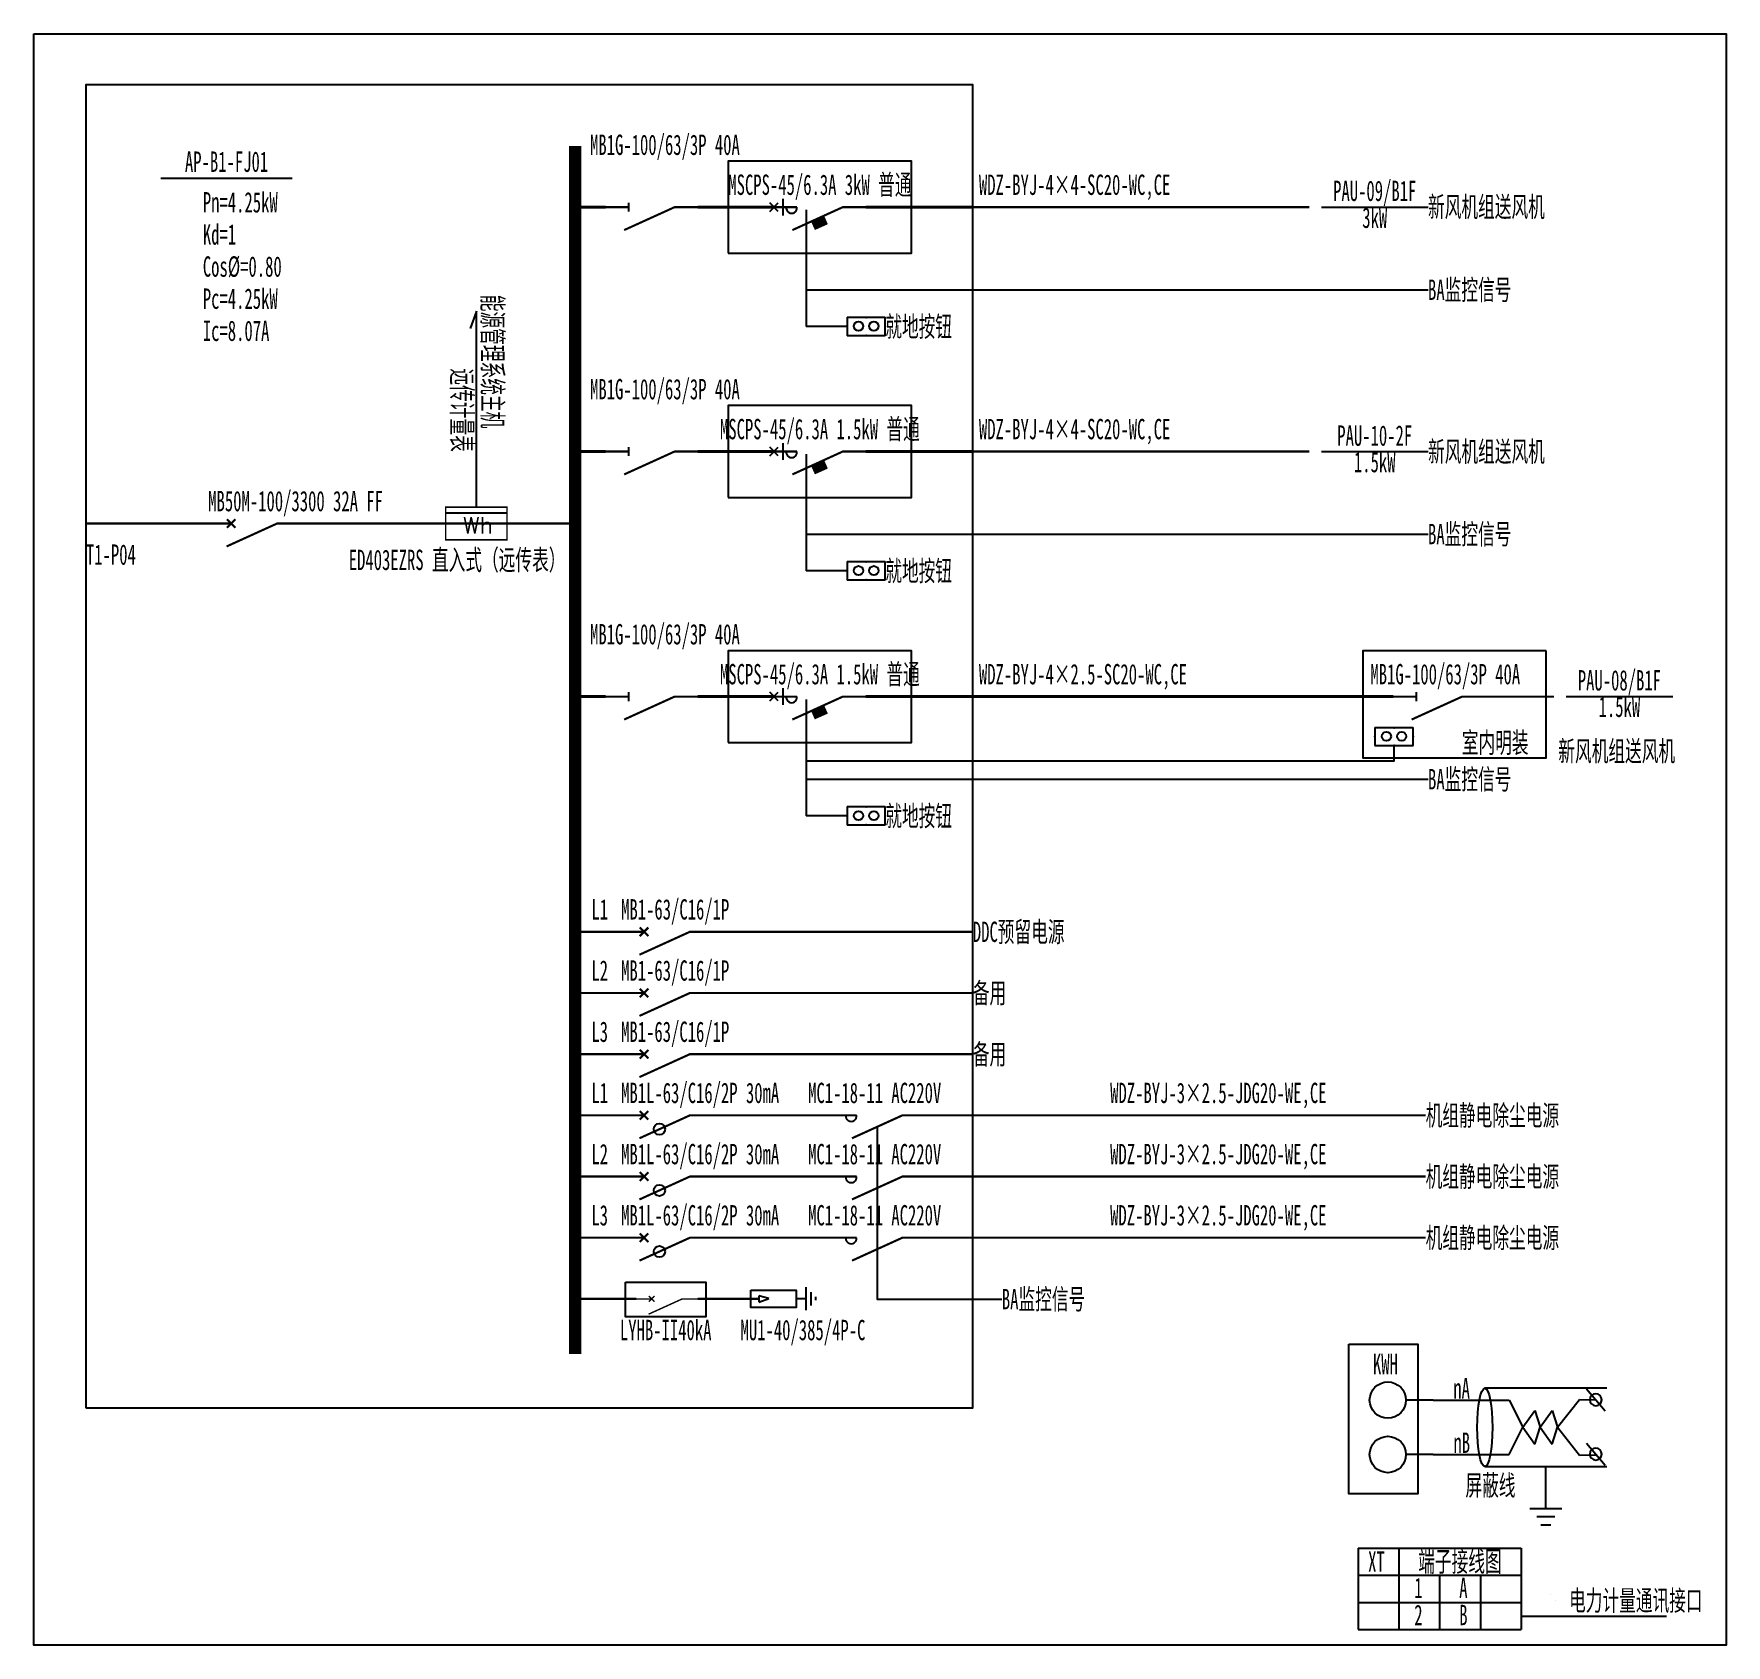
# Model space of a CAD drawing. Extents: x 1464504 to 1469484, y 435721 to 440461.
import ezdxf
from ezdxf.enums import TextEntityAlignment as Align

# ---------------------------------------------------------------- set-up
doc = ezdxf.new("R2010")
doc.units = 0
doc.header["$MEASUREMENT"] = 0
doc.layers.add('LY-二次控制图', color=7, linetype='Continuous', lineweight=18)
doc.layers.add('LY-箱门开孔', color=7, linetype='Continuous')
doc.layers.add('系统图', color=1, linetype='Continuous')
doc.styles.add('_SIMPLEX', font='simplex_.ttf', dxfattribs={"width": 0.6})
doc.styles.add('_TEL_DIM', font='', dxfattribs={"width": 0.8, "height": 3.5})
doc.styles.add('宋体', font='', dxfattribs={"width": 0.8, "height": 3.5})
doc.styles.get('_TEL_DIM').set_extended_font_data('SimSun')
doc.styles.get('宋体').set_extended_font_data('SimSun')

# ---------------------------------------------------------------- blocks, each defined once
blk = doc.blocks.new('$element$00000596')
at = {"const_width": 0.0233}
for points in [[(0, 0), (0, -0.25)], [(-0.25, -0.2), (0, -0.75), (0, -1)]]:
    blk.add_lwpolyline(points, dxfattribs=at)
blk.add_arc((-0.008, -0.192), 0.0589, 81.8699, 278.1301)
at = {"flags": 9}
blk.add_attdef('S', (0, 0), '', height=0.00000667, dxfattribs=at)
blk = doc.blocks.new('屏蔽线')
at = {"layer": 'LY-二次控制图', "color": 1, "lineweight": -3, "ltscale": 10000}
for p, q in [((-225.7, 16.8), (-253, -15.6)), ((-225.7, -63.2), (-253, -95.6))]:
    blk.add_line(p, q, dxfattribs=at)
at = {"layer": 'LY-二次控制图', "color": 1, "lineweight": -3}
for p, q in [((-215.3, 0.8), (-239.3, 0.6)), ((-182.7, -40), (-215.3, 0.8)), ((-112, 0), (-131.9, -40)), ((0, 0), (-112, 0)), ((-175, -15.3), (-182.7, -40)), ((-157.3, -40), (-175, -15.3)), ((-149.6, -15.3), (-157.3, -40)), ((-131.9, -40), (-149.6, -15.3)), ((-182.7, -40), (-215.3, -80.8)), ((-175, -64.7), (-182.7, -40)), ((-157.3, -40), (-175, -64.7)), ((-149.6, -64.7), (-157.3, -40)), ((-131.9, -40), (-149.6, -64.7)), ((-112, -80), (-131.9, -40)), ((-215.3, -80.8), (-239.3, -80.6)), ((-165.8, -160), (-165.8, -97.8)), ((0, -80), (-112, -80)), ((0, -80), (-112, -80)), ((0, -80), (-112, -80)), ((-189.4, -160), (-142.2, -160)), ((-178.9, -171.9), (-152.6, -171.9)), ((-173.3, -184), (-158.2, -184))]:
    blk.add_line(p, q, dxfattribs=at)
for points in [[(-255.4, 17.4), (-76.1, 17.4)], [(-76.1, -97.8), (-255.4, -97.8)]]:
    blk.add_lwpolyline(points, dxfattribs=at)
at = {"layer": 'LY-二次控制图', "color": 1, "lineweight": -3, "ltscale": 10000}
for centre in [(-239.3, 0.6), (-239.3, -79.4)]:
    blk.add_circle(centre, 8.8, dxfattribs=at)
at = {"layer": 'LY-二次控制图', "color": 1, "lineweight": -3, "extrusion": (0, 0, -1)}
blk.add_ellipse((-76.1, -40.2), major_axis=(0, -57.6), ratio=0.193654, dxfattribs=at)
blk = doc.blocks.new('A$C705f6872')
at = {"layer": 'LY-二次控制图', "lineweight": -3}
for p, q in [((27.1, -599.7), (507.1, -599.7)), ((27.1, -599.7), (27.1, -839.7)), ((147.1, -599.7), (147.1, -839.7)), ((507.1, -599.7), (507.1, -839.7)), ((27.1, -679.7), (507.1, -679.7)), ((267.1, -679.7), (267.1, -839.7)), ((387.1, -679.7), (387.1, -839.7)), ((27.1, -759.7), (507.1, -759.7)), ((27.1, -839.7), (507.1, -839.7)), ((507.1, -799.7), (934.6, -799.7))]:
    blk.add_line(p, q, dxfattribs=at)
at = {"layer": 'LY-二次控制图', "lineweight": -3, "const_width": 0.06}
blk.add_lwpolyline([(507.1, -719.7), (577.9, -719.7), (613.2, -759.7), (613.2, -799.7)], dxfattribs=at)
at = {"layer": 'LY-二次控制图', "color": 0, "lineweight": -3}
for centre in [(114.8, -164.4), (114.8, -324.4)]:
    blk.add_circle(centre, 53.5, dxfattribs=at)
at = {"layer": 'LY-箱门开孔'}
for p, q in [((248.3, -164.4), (168.3, -164.4)), ((248.3, -324.4), (168.3, -324.4))]:
    blk.add_line(p, q, dxfattribs=at)
blk.add_lwpolyline([(0, 0), (203.2, 0), (203.2, -440), (0, -440)], close=True, dxfattribs=at)
at = {"layer": 'LY-二次控制图', "color": 1, "lineweight": -3, "xscale": -2, "yscale": 2, "zscale": 2}
blk.add_blockref('屏蔽线', (248.3, -164.4), dxfattribs=at)
at = {"layer": 'LY-二次控制图', "color": 0, "lineweight": -3, "style": '宋体', "width": 0.6}
for s, p in [('KWH', (107.7, -58.2)), ('nA', (331.9, -129.7)), ('nB', (332.3, -289.7)), ('屏蔽线', (416.9, -415.1)), ('XT', (81.3, -639.6)), ('1', (204.9, -716.6)), ('A', (337.2, -716.6)), ('2', (204.9, -796.6)), ('B', (337.2, -796.6))]:
    blk.add_text(s, height=60, dxfattribs=at).set_placement(p, align=Align.MIDDLE_CENTER)
blk.add_text('端子接线图', height=60, dxfattribs=at).set_placement((327.1, -669), align=Align.CENTER)
blk.add_text('电力计量通讯接口', height=60, dxfattribs=at).set_placement((648.2, -783.8))
blk = doc.blocks.new('$element$00000578')
at = {"const_width": 0.0233}
for points in [[(0, 0), (0, -0.25)], [(0, -1), (0, -0.75), (-0.25, -0.2)], [(-0.05, -0.25), (0.05, -0.25)]]:
    blk.add_lwpolyline(points, dxfattribs=at)
at = {"flags": 9}
blk.add_attdef('S', (0, 0), '', height=0.00000667, dxfattribs=at)
blk = doc.blocks.new('$equip_U$00000079(zhangr-4109)')
for p, q in [((0.625, 0.292), (-0.625, 0.292)), ((-0.625, 0.292), (-0.625, -0.292)), ((0.625, -0.292), (0.625, 0.292)), ((-0.625, -0.292), (0.625, -0.292))]:
    blk.add_line(p, q)
at = {"const_width": 0.04}
blk.add_lwpolyline([(-0.625, 0.292), (-0.625, -0.292), (0.625, -0.292), (0.625, 0.292), (-0.625, 0.292), (-0.625, -0.292)], dxfattribs=at)
for centre in [(-0.25, 0.008), (0.25, 0.008)]:
    blk.add_circle(centre, 0.15)
for p in [(-0.625, 0), (0, 0.292), (0.625, 0), (0, -0.292)]:
    blk.add_point(p)
at = {"color": 7, "style": '_TEL_DIM', "flags": 1}
for tag in ['A', 'REMARK']:
    blk.add_attdef(tag, text='', height=0.00002, dxfattribs=at).set_placement((0, 0), align=Align.MIDDLE_CENTER)
blk = doc.blocks.new('$element$00000496')
at = {"const_width": 0.0233}
for points in [[(0, 0), (0, -0.25)], [(-0.25, -0.2), (0, -0.75), (0, -1)]]:
    blk.add_lwpolyline(points, dxfattribs=at)
blk.add_arc((-0.008, -0.192), 0.0589, 81.8699, 278.1301)
at = {"flags": 9}
blk.add_attdef('S', (0, 0), '', height=0.00000667, dxfattribs=at)
blk = doc.blocks.new('$equip_U$00000086(maj01888)')
at = {"color": 2, "lineweight": 25}
for p, q in [((-0.141, -0.141), (0.141, 0.141)), ((0.141, -0.141), (-0.141, 0.141)), ((0.286, 0.273), (0.286, -0.273))]:
    blk.add_line(p, q, dxfattribs=at)
at = {"color": 2}
for p, q in [((1.235, -0.473), (1.625, -0.299)), ((1.243, -0.49), (1.633, -0.317)), ((1.251, -0.508), (1.64, -0.335)), ((1.259, -0.526), (1.648, -0.353)), ((1.267, -0.544), (1.656, -0.37)), ((1.275, -0.562), (1.664, -0.388)), ((1.283, -0.579), (1.672, -0.406)), ((1.291, -0.597), (1.68, -0.424)), ((1.298, -0.615), (1.688, -0.442)), ((1.306, -0.633), (1.696, -0.459)), ((1.314, -0.651), (1.704, -0.477)), ((1.322, -0.668), (1.712, -0.495)), ((1.33, -0.686), (1.72, -0.513)), ((1.338, -0.704), (1.728, -0.531))]:
    blk.add_line(p, q, dxfattribs=at)
at = {"const_width": 0.04}
blk.add_lwpolyline([(1.23, -0.462), (1.62, -0.288), (1.732, -0.541), (1.343, -0.715)], close=True, dxfattribs=at)
at = {"xscale": 3, "yscale": 3, "zscale": 3, "rotation": 90}
blk.add_blockref('$element$00000496', (0, 0), dxfattribs=at)
at = {"color": 7, "style": '_TEL_DIM', "flags": 1}
for tag in ['A', 'REMARK']:
    blk.add_attdef(tag, text='', height=0.00002, dxfattribs=at).set_placement((0, 0), align=Align.MIDDLE_CENTER)
blk = doc.blocks.new('$element$00000492')
blk.add_line((0.173, 0), (0.173, -1))
at = {"const_width": 0.0233}
blk.add_lwpolyline([(-0.267, 0), (0.267, 0), (0.267, -1), (-0.267, -1), (-0.267, 0)], dxfattribs=at)
at = {"style": '_SIMPLEX'}
blk.add_text('Wh', height=0.2667, rotation=270, dxfattribs=at).set_placement((-0.161, -0.281))
at = {"flags": 9}
blk.add_attdef('S', (0, 0), '', height=0.00000667, dxfattribs=at)
blk.add_attdef('S', (0, 0), '', height=0.00000667, dxfattribs=at)
blk.add_attdef('S', (0, 0), '', height=0.00000667, dxfattribs=at)
blk = doc.blocks.new('$element$00000497')
at = {"const_width": 0.0233}
for points in [[(0, 0), (0, -0.25)], [(0, -1), (0, -0.75), (-0.25, -0.2)], [(-0.047, -0.297), (0.047, -0.203)], [(-0.047, -0.203), (0.047, -0.297)]]:
    blk.add_lwpolyline(points, dxfattribs=at)
at = {"flags": 9}
blk.add_attdef('S', (0, 0), '', height=0.00000667, dxfattribs=at)
blk = doc.blocks.new('$element$00000519')
at = {"const_width": 0.0233}
for points in [[(0, 0), (0, -0.25)], [(0, -1), (0, -0.75), (-0.25, -0.2)], [(-0.05, -0.25), (0.05, -0.25)]]:
    blk.add_lwpolyline(points, dxfattribs=at)
at = {"flags": 9}
blk.add_attdef('S', (0, 0), '', height=0.00000667, dxfattribs=at)
blk = doc.blocks.new('$element$00000525')
at = {"const_width": 0.0233}
for points in [[(0, 0), (0, -0.25)], [(-0.25, -0.2), (0, -0.75), (0, -1)], [(-0.047, -0.203), (0.047, -0.297)], [(0.047, -0.203), (-0.047, -0.297)]]:
    blk.add_lwpolyline(points, dxfattribs=at)
blk.add_circle((-0.151, -0.417), 0.0615)
at = {"flags": 9}
blk.add_attdef('S', (0, 0), '', height=0.00000667, dxfattribs=at)

msp = doc.modelspace()

# ---------------------------------------------------------------- linework, layer by layer
at = {"color": 0, "linetype": 'ByBlock'}
for p, q in [((1464877.7, 440037.2), (1465263.9, 440037.2)), ((1466776.7, 439943.4), (1466776.7, 439708.5)), ((1466776.7, 439708.5), (1468606.5, 439708.5)), ((1466896.8, 439600.5), (1466776.7, 439600.5)), ((1466776.7, 439224.5), (1466776.7, 438989.6)), ((1466776.7, 438989.6), (1468606.5, 438989.6)), ((1466896.8, 438881.6), (1466776.7, 438881.6)), ((1466776.7, 438503.4), (1466776.7, 438268.5)), ((1466776.7, 438268.5), (1468606.5, 438268.5)), ((1466896.8, 438160.5), (1466776.7, 438160.5)), ((1466775.9, 436773.7), (1466775.9, 436706.6)), ((1466789.8, 436759.8), (1466789.8, 436720.5)), ((1466666.2, 436740.8), (1466636.9, 436748.7)), ((1466636.9, 436748.7), (1466636.9, 436730.5)), ((1466636.9, 436730), (1466666.2, 436740.8)), ((1466746.7, 436740.6), (1466774.8, 436740.6)), ((1466803.5, 436745.3), (1466803.5, 436735.6))]:
    msp.add_line(p, q, dxfattribs=at)
at = {"color": 0, "linetype": 'ByBlock', "ltscale": 0.2}
for p, q in [((1465805.9, 439645.3), (1465787.4, 439594.6)), ((1465805.9, 439068.7), (1465805.9, 439645.3))]:
    msp.add_line(p, q, dxfattribs=at)
at = {"color": 3, "linetype": 'ByBlock'}
msp.add_line((1469012.9, 438511.5), (1469326.5, 438511.5), dxfattribs=at)
at = {"color": 0, "linetype": 'ByBlock'}
for points in [[(1464657, 436419), (1467267, 436419), (1467267, 440311.5), (1464657, 440311.5)], [(1466546.9, 439816.5), (1467086.9, 439816.5), (1467086.9, 440086.5), (1466546.9, 440086.5)], [(1466546.9, 439097.6), (1467086.9, 439097.6), (1467086.9, 439367.6), (1466546.9, 439367.6)], [(1466546.9, 438376.5), (1467086.9, 438376.5), (1467086.9, 438646.5), (1466546.9, 438646.5)], [(1468954.4, 438646.5), (1468414.4, 438646.5), (1468414.4, 438331.5), (1468954.4, 438331.5)], [(1466244.9, 436789), (1466481.6, 436789), (1466481.6, 436687), (1466244.9, 436687)], [(1466614.1, 436764.8), (1466746.9, 436764.8), (1466746.9, 436714.7), (1466614.1, 436714.7)]]:
    msp.add_lwpolyline(points, close=True, dxfattribs=at)
for points, const_width in [([(1466096.9, 440131.5), (1466096.9, 436577.4)], 36), ([(1466096.9, 439951.5), (1466186.9, 439951.5)], 9), ([(1466456.9, 439951.5), (1466681.9, 439951.5)], 9), ([(1466951.9, 439951.5), (1467266.9, 439951.5)], 9), ([(1466096.9, 439232.6), (1466186.9, 439232.6)], 9), ([(1466456.9, 439232.6), (1466681.9, 439232.6)], 9), ([(1466951.9, 439232.6), (1467266.9, 439232.6)], 9), ([(1464657, 439020.7), (1465016.9, 439020.7)], 6.3), ([(1465286.9, 439020.7), (1466096.9, 439020.7)], 6.3), ([(1466096.9, 438511.5), (1466186.9, 438511.5)], 9), ([(1466456.9, 438511.5), (1466681.9, 438511.5)], 9), ([(1468706.9, 438511.5), (1468976.9, 438511.5)], 6.3), ([(1466096.9, 437819.6), (1466231.9, 437819.6)], 6.3), ([(1466501.9, 437819.6), (1467267, 437819.6)], 6.3), ([(1466096.9, 437639.6), (1466231.9, 437639.6)], 6.3), ([(1466501.9, 437639.6), (1467267, 437639.6)], 6.3), ([(1466096.9, 437459.6), (1466231.9, 437459.6)], 6.3), ([(1466501.9, 437459.6), (1467267, 437459.6)], 6.3), ([(1466096.9, 437279.6), (1466231.9, 437279.6)], 6.3), ([(1466501.9, 437279.6), (1466857.3, 437279.6)], 6.3), ([(1467127.3, 437279.6), (1468599.5, 437279.6)], 6.3), ([(1466096.9, 437099.6), (1466231.9, 437099.6)], 6.3), ([(1466501.9, 437099.6), (1466857.3, 437099.6)], 6.3), ([(1467127.3, 437099.6), (1468599.5, 437099.6)], 6.3), ([(1466096.9, 436919.6), (1466231.9, 436919.6)], 6.3), ([(1466501.9, 436919.6), (1466857.3, 436919.6)], 6.3), ([(1467127.3, 436919.6), (1468599.5, 436919.6)], 6.3), ([(1466096.9, 436739.6), (1466276.9, 436739.6)], 6.3), ([(1466456.9, 436739.6), (1466636.9, 436739.6)], 6.3)]:
    msp.add_lwpolyline(points, dxfattribs=dict(at, const_width=const_width))
at = {"color": 1, "linetype": 'ByBlock', "const_width": 6.3}
for points in [[(1467266.9, 439951.5), (1468256.9, 439951.5)], [(1467266.9, 439232.6), (1468256.9, 439232.6)]]:
    msp.add_lwpolyline(points, dxfattribs=at)
at = {"color": 1, "linetype": 'ByBlock'}
for points in [[(1468292.9, 439951.5), (1468606.5, 439951.5)], [(1468292.9, 439232.6), (1468606.5, 439232.6)]]:
    msp.add_lwpolyline(points, dxfattribs=at)
at = {"color": 0, "linetype": 'ByBlock'}
for points in [[(1466776.7, 439708.5), (1466776.7, 439600.5)], [(1466776.7, 438989.6), (1466776.7, 438881.6)], [(1466776.7, 438322.5), (1468506.6, 438322.5), (1468506.6, 438367.5)], [(1466776.7, 438268.5), (1466776.7, 438160.5)], [(1466985.5, 437245.8), (1466985.5, 436738.8), (1467352.3, 436738.8)]]:
    msp.add_lwpolyline(points, dxfattribs=at)
at = {"color": 3, "linetype": 'ByBlock', "const_width": 9}
msp.add_lwpolyline([(1466951.9, 438511.5), (1468504.4, 438511.5)], dxfattribs=at)
at = {"layer": '系统图'}
msp.add_lwpolyline([(1464503.7, 440461.3), (1469483.9, 440461.3), (1469483.9, 435720.9), (1464503.7, 435720.9)], close=True, dxfattribs=at)

# ---------------------------------------------------------------- block references
at = {"color": 0, "linetype": 'ByBlock', "rotation": 90}
for name, p, xscale, yscale, zscale in [('$element$00000578', (1466186.9, 439951.5), 270, 270, 270), ('$element$00000578', (1466186.9, 439232.6), 270, 270, 270), ('$element$00000492', (1465715.9, 439020.7), 180, 180, 180), ('$element$00000497', (1465016.9, 439020.7), 270, 270, 270), ('$element$00000497', (1465016.9, 439020.7), 270, 270, 270), ('$element$00000578', (1466186.9, 438511.5), 270, 270, 270), ('$element$00000519', (1468504.4, 438511.5), 270, 270, 270), ('$element$00000497', (1466231.9, 437819.6), 270, 270, 270), ('$element$00000497', (1466231.9, 437639.6), 270, 270, 270), ('$element$00000497', (1466231.9, 437639.6), 270, 270, 270), ('$element$00000497', (1466231.9, 437459.6), 270, 270, 270), ('$element$00000497', (1466231.9, 437459.6), 270, 270, 270), ('$element$00000525', (1466231.9, 437279.6), 270, 270, 270), ('$element$00000596', (1466857.3, 437279.6), 270, 270, 270), ('$element$00000525', (1466231.9, 437099.6), 270, 270, 270), ('$element$00000596', (1466857.3, 437099.6), 270, 270, 270), ('$element$00000525', (1466231.9, 436919.6), 270, 270, 270), ('$element$00000596', (1466857.3, 436919.6), 270, 270, 270), ('$element$00000497', (1466276.9, 436739.6), 180, 180, 180)]:
    msp.add_blockref(name, p, dxfattribs=dict(at, xscale=xscale, yscale=yscale, zscale=zscale))
at = {"color": 0, "linetype": 'ByBlock'}
for name, p, xscale, yscale, zscale in [('$equip_U$00000086(maj01888)', (1466681.9, 439951.5), 90, 90, 90), ('$equip_U$00000079(zhangr-4109)', (1466953.1, 439600.5), 89.99999999999997, 89.99999999999997, 89.99999999999997), ('$equip_U$00000086(maj01888)', (1466681.9, 439232.6), 90, 90, 90), ('$equip_U$00000079(zhangr-4109)', (1466953.1, 438881.6), 89.99999999999997, 89.99999999999997, 89.99999999999997), ('$equip_U$00000086(maj01888)', (1466681.9, 438511.5), 90, 90, 90), ('$equip_U$00000079(zhangr-4109)', (1468506.6, 438393.7), 89.99999999999997, 89.99999999999997, 89.99999999999997), ('$equip_U$00000079(zhangr-4109)', (1466953.1, 438160.5), 89.99999999999997, 89.99999999999997, 89.99999999999997)]:
    msp.add_blockref(name, p, dxfattribs=dict(at, xscale=xscale, yscale=yscale, zscale=zscale))
at = {"color": 0}
msp.add_blockref('A$C705f6872', (1468373.4, 436606.2), dxfattribs=at)

# ---------------------------------------------------------------- texts
at = {"color": 31, "linetype": 'ByBlock', "style": '宋体', "width": 0.6}
for p in [(1466140.5, 440087), (1466140.5, 439368), (1466140.5, 438647), (1468436.9, 438529.5)]:
    msp.add_text('MB1G-100/63/3P 40A', height=60, dxfattribs=at).set_placement(p, align=Align.BOTTOM_LEFT)
at = {"color": 0, "linetype": 'ByBlock', "style": '宋体', "width": 0.6}
for s, p in [('AP-B1-FJ01', (1465070.8, 440037.2)), ('L1', (1466168.9, 437837.6)), ('L2', (1466168.9, 437657.6)), ('L3', (1466168.9, 437477.6)), ('L1', (1466168.9, 437297.6)), ('L2', (1466168.9, 437117.6)), ('L3', (1466168.9, 436937.6))]:
    msp.add_text(s, height=60, dxfattribs=at).set_placement(p, align=Align.BOTTOM_CENTER)
at = {"color": 4, "linetype": 'ByBlock', "style": '宋体', "width": 0.6}
for s, p in [('MSCPS-45/6.3A 3kW 普通', (1466816.9, 439969.5)), ('MSCPS-45/6.3A 1.5kW 普通', (1466816.9, 439250.6)), ('MSCPS-45/6.3A 1.5kW 普通', (1466816.9, 438529.5))]:
    msp.add_text(s, height=60, dxfattribs=at).set_placement(p, align=Align.BOTTOM_CENTER)
at = {"color": 1, "linetype": 'ByBlock', "style": '宋体', "width": 0.6}
for s, p in [('WDZ-BYJ-4×4-SC20-WC,CE', (1467284.9, 439969.5)), ('WDZ-BYJ-4×4-SC20-WC,CE', (1467284.9, 439250.6)), ('MB1-63/C16/1P', (1466231.9, 437837.6)), ('MB1-63/C16/1P', (1466231.9, 437657.6)), ('MB1-63/C16/1P', (1466231.9, 437477.6))]:
    msp.add_text(s, height=60, dxfattribs=at).set_placement(p, align=Align.BOTTOM_LEFT)
at = {"color": 0, "linetype": 'ByBlock', "style": '宋体', "width": 0.6}
for s, p in [('Pn=4.25kW', (1465001, 439935.8)), ('Kd=1', (1465001, 439841.3)), ('Cos%%C=0.80', (1465001, 439746.8)), ('Pc=4.25kW', (1465001, 439652.3)), ('Ic=8.07A', (1465001, 439557.8))]:
    msp.add_text(s, height=60, dxfattribs=at).set_placement(p)
at = {"color": 1, "linetype": 'ByBlock', "style": '宋体', "width": 0.6}
for s, p in [('PAU-09/B1F', (1468449.7, 439951.5)), ('PAU-10-2F', (1468449.7, 439231.5))]:
    msp.add_text(s, height=60, dxfattribs=at).set_placement(p, align=Align.BOTTOM_CENTER)
for s, p in [('3kW', (1468449.7, 439950.4)), ('1.5kW', (1468449.7, 439231.5))]:
    msp.add_text(s, height=60, dxfattribs=at).set_placement(p, align=Align.TOP_CENTER)
for p in [(1468606.5, 439952.6), (1468606.5, 439232.6)]:
    msp.add_text('新风机组送风机', height=60, dxfattribs=at).set_placement(p, align=Align.MIDDLE_LEFT)
at = {"color": 0, "linetype": 'ByBlock', "style": '宋体', "width": 0.6}
for s, p in [('BA监控信号', (1468606.5, 439708.5)), ('就地按钮', (1467009.3, 439600.5)), ('BA监控信号', (1468606.5, 438989.6)), ('就地按钮', (1467009.3, 438881.6)), ('室内明装', (1468705.9, 438376.3)), ('新风机组送风机', (1468989.9, 438351.3)), ('BA监控信号', (1468606.5, 438268.5)), ('就地按钮', (1467009.3, 438160.5)), ('DDC预留电源', (1467267, 437819.6)), ('备用', (1467267, 437639.6)), ('备用', (1467267, 437459.6)), ('机组静电除尘电源', (1468599.5, 437279.6)), ('机组静电除尘电源', (1468599.5, 437099.6)), ('机组静电除尘电源', (1468599.5, 436919.6))]:
    msp.add_text(s, height=60, dxfattribs=at).set_placement(p, align=Align.MIDDLE_LEFT)
for s, p in [('能源管理系统主机', (1465805.9, 439300.8)), ('远传计量表', (1465715.9, 439231.5))]:
    msp.add_text(s, height=60, rotation=270, dxfattribs=at).set_placement(p, align=Align.BOTTOM_RIGHT)
at = {"color": 40, "linetype": 'ByBlock', "style": '宋体', "width": 0.6}
msp.add_text('MB50M-100/3300 32A FF', height=60, dxfattribs=at).set_placement((1465016.9, 439038.7), align=Align.BOTTOM_LEFT)
at = {"color": 0, "linetype": 'ByBlock', "style": '宋体', "width": 0.6}
for s, p in [('T1-P04', (1464657, 438881.4)), ('WDZ-BYJ-3×2.5-JDG20-WE,CE', (1467671.1, 437297.6)), ('WDZ-BYJ-3×2.5-JDG20-WE,CE', (1467671, 437117.6)), ('WDZ-BYJ-3×2.5-JDG20-WE,CE', (1467671, 436937.6))]:
    msp.add_text(s, height=60, dxfattribs=at).set_placement(p, align=Align.BOTTOM_LEFT)
at = {"color": 2, "linetype": 'ByBlock', "style": '宋体', "width": 0.6}
msp.add_text('ED403EZRS 直入式（远传表）', height=60, dxfattribs=at).set_placement((1465749.3, 438943.8), align=Align.TOP_CENTER)
at = {"color": 3, "linetype": 'ByBlock', "style": '宋体', "width": 0.6}
for s, p in [('WDZ-BYJ-4×2.5-SC20-WC,CE', (1467284.9, 438529.5)), ('MB1L-63/C16/2P 30mA', (1466231.9, 437297.6)), ('MB1L-63/C16/2P 30mA', (1466231.9, 437117.6)), ('MB1L-63/C16/2P 30mA', (1466231.9, 436937.6))]:
    msp.add_text(s, height=60, dxfattribs=at).set_placement(p, align=Align.BOTTOM_LEFT)
msp.add_text('PAU-08/B1F', height=60, dxfattribs=at).set_placement((1469169.7, 438511.5), align=Align.BOTTOM_CENTER)
msp.add_text('1.5kW', height=60, dxfattribs=at).set_placement((1469169.7, 438511.5), align=Align.TOP_CENTER)
at = {"color": 4, "linetype": 'ByBlock', "style": '宋体', "width": 0.6}
for p in [(1466782.2, 437297.6), (1466782.2, 437117.6), (1466782.2, 436937.6)]:
    msp.add_text('MC1-18-11 AC220V', height=60, dxfattribs=at).set_placement(p, align=Align.BOTTOM_LEFT)
at = {"color": 0, "linetype": 'ByBlock', "style": '宋体', "width": 0.6}
msp.add_text('BA监控信号', height=60, rotation=0, dxfattribs=at).set_placement((1467352.3, 436738.8), align=Align.MIDDLE_LEFT)
at = {"color": 40, "linetype": 'ByBlock', "style": '宋体', "width": 0.6}
msp.add_text('LYHB-II40kA', height=60, dxfattribs=at).set_placement((1466363.2, 436678), align=Align.TOP_CENTER)
at = {"color": 30, "linetype": 'ByBlock', "style": '宋体', "width": 0.6}
msp.add_text('MU1-40/385/4P-C', height=60, dxfattribs=at).set_placement((1466767.1, 436678), align=Align.TOP_CENTER)
at = {"color": 0, "linetype": 'ByBlock', "style": '_TEL_DIM', "flags": 1}
msp.add_attdef('S', text='静止电能发声器', height=0.0018, dxfattribs=at).set_placement((1465304.9, 436621.4), align=Align.MIDDLE_CENTER)

doc.saveas('drawing.dxf')
